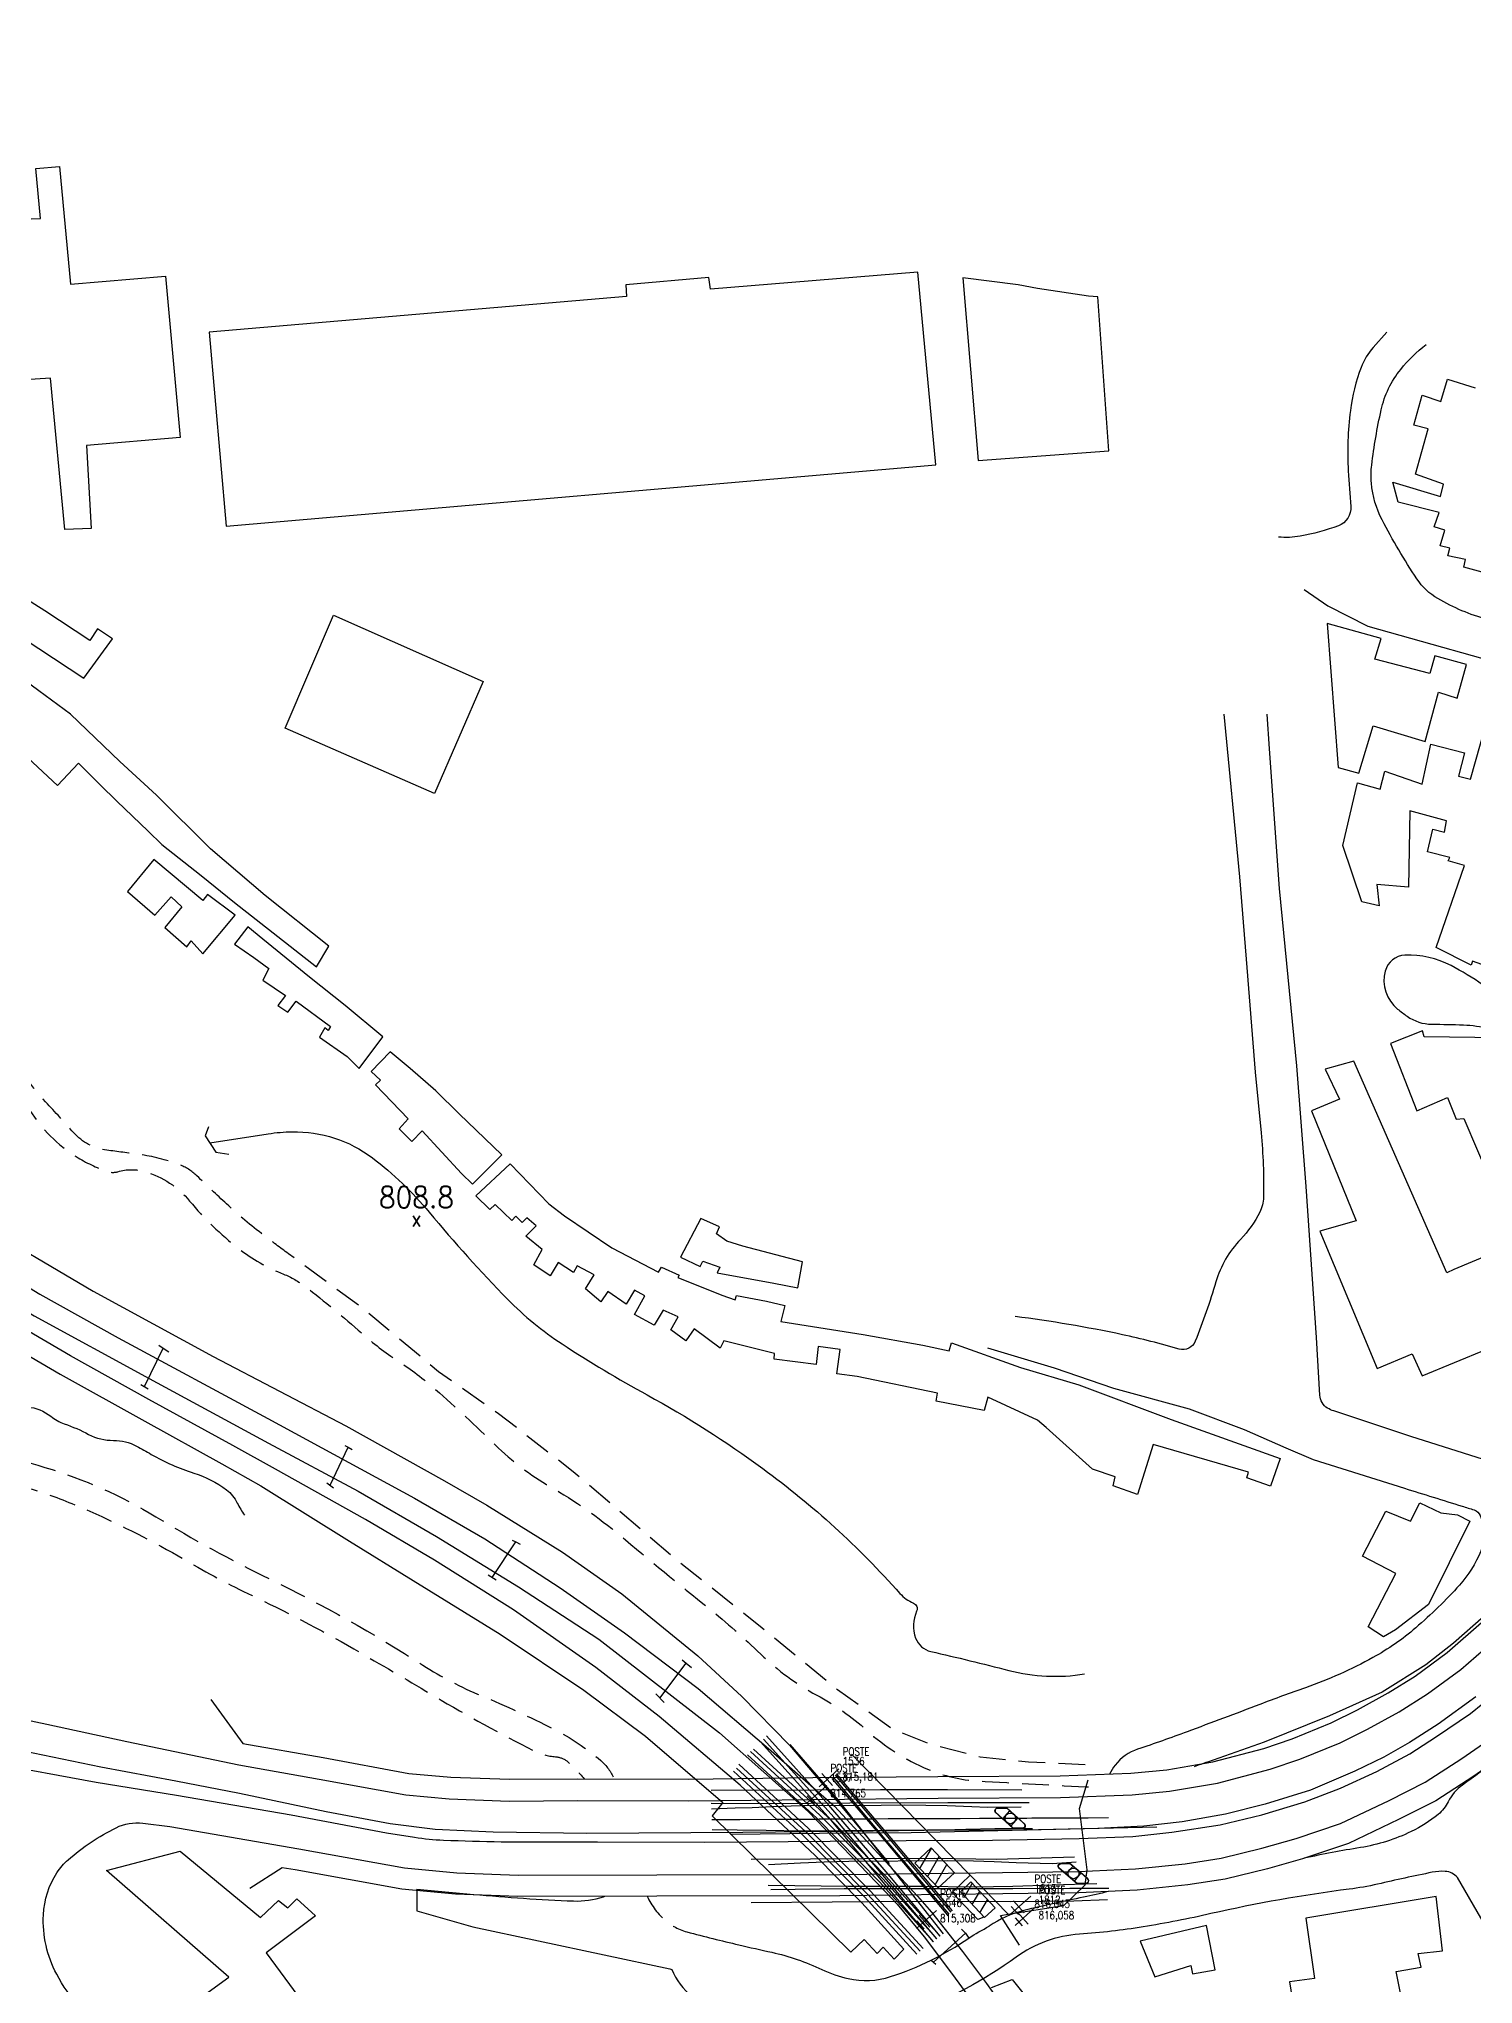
# Model space of a CAD drawing. Header units: metres. Extents: x 320405 to 332543, y 7395686 to 7410003.
# Drawn here: x 321740.5 to 322009.5, y 7404761.9 to 7405126.6 of the extents above; entities that cross this region are included whole.
import ezdxf
from ezdxf.enums import TextEntityAlignment as Align

# ---------------------------------------------------------------- set-up
doc = ezdxf.new("R2010")
doc.units = ezdxf.units.M
doc.header["$LTSCALE"] = 10
doc.header["$MEASUREMENT"] = 0
for name, pattern in [('CENTER', [1.5, 0.75, -0.25, 0.25, -0.25]), ('CONTINUO', [0]), ('DASHED', [0.75, 0.5, -0.25]), ('TRACEJADO', [8.7, 8, -0.7]), ('TRACO-PONTO', [9.4, 8, -0.7, 0, -0.7])]:
    doc.linetypes.add(name, pattern=pattern)
for name, color, linetype in [('_POSTE', 45, 'Continuous'), ('ALINHAMENTO_CORTES', 45, 'Continuous'), ('CANALETA', 151, 'Continuous'), ('CERCA', 45, 'CERCA'), ('EDIFICAÇÃO', 30, 'Continuous'), ('Edificações', 30, 'Continuous'), ('EIXO', 45, 'CENTER'), ('H_EDIFICAÇÃO', 30, 'Continuous'), ('Hidrografia', 140, 'Continuous'), ('LASTRO', 45, 'Continuous'), ('Linha Férrea', 20, 'Continuous'), ('PILAR', 45, 'Continuous'), ('PLATAFORMA', 45, 'Continuous'), ('Pontes e Viadutos', 190, 'Continuous'), ('Pontos Cotados', 45, 'Continuous'), ('Portico', 45, 'Continuous'), ('TRILHO', 45, 'Continuous'), ('VIADUTO', 190, 'Continuous'), ('Vias Primárias', 230, 'Continuous'), ('Vias Secundárias', 230, 'DASHED')]:
    doc.layers.add(name, color=color, linetype=linetype)
doc.styles.add('ROMANS', font='romans', dxfattribs={"height": 0.2})
doc.styles.get("Standard").update_dxf_attribs({"font": 'arial.ttf'})
doc.styles.add('Style-STANDARD', font='STANDARD.shx')
doc.linetypes.add('CERCA', pattern='A,2.5,-0.2,["X",Standard,S=0.5,R=0,X=-0.15,Y=-0.25],-0.2', length=2.9)
doc.linetypes.add('FENCELINE2', pattern='A,0.25,-0.1,[132,ltypeshp.shx,S=0.1,R=0,X=-0.1,Y=0],-0.1,1', length=1.45)

msp = doc.modelspace()

# ---------------------------------------------------------------- linework, layer by layer
at = {"layer": '_POSTE', "linetype": 'Continuous', "flags": 128}
for points, elevation in [([(321890.57, 7404802.27), (321886.85, 7404798.93)], 815.18), ([(321890.57, 7404802.27), (321886.85, 7404798.93)], 815.18), ([(321888.27, 7404799.17), (321884.56, 7404795.82)], 814.77), ([(321888.27, 7404799.17), (321884.56, 7404795.82)], 814.77), ([(321888.27, 7404798.85), (321886.93, 7404800.34)], 815.18), ([(321888.27, 7404798.85), (321886.93, 7404800.34)], 815.18), ([(321889.34, 7404799.15), (321887.34, 7404801.38)], 815.18), ([(321889.34, 7404799.15), (321887.34, 7404801.38)], 815.18), ([(321885.97, 7404795.75), (321884.63, 7404797.23)], 814.77), ([(321885.97, 7404795.75), (321884.63, 7404797.23)], 814.77), ([(321887.05, 7404796.04), (321885.04, 7404798.27)], 814.77), ([(321887.05, 7404796.04), (321885.04, 7404798.27)], 814.77), ([(321926.54, 7404778.41), (321922.82, 7404775.07)], 816.04), ([(321926.54, 7404778.41), (321922.82, 7404775.07)], 816.04), ([(321925.31, 7404775.29), (321923.31, 7404777.52)], 816.04), ([(321925.31, 7404775.29), (321923.31, 7404777.52)], 816.04), ([(321908.84, 7404775.71), (321905.12, 7404772.37)], 815.31), ([(321908.84, 7404775.71), (321905.12, 7404772.37)], 815.31), ([(321906.54, 7404772.29), (321905.2, 7404773.78)], 815.31), ([(321906.54, 7404772.29), (321905.2, 7404773.78)], 815.31), ([(321907.61, 7404772.59), (321905.61, 7404774.82)], 815.31), ([(321907.61, 7404772.59), (321905.61, 7404774.82)], 815.31), ([(321924.24, 7404774.99), (321922.9, 7404776.48)], 816.04), ([(321924.24, 7404774.99), (321922.9, 7404776.48)], 816.04), ([(321927.32, 7404776.28), (321923.6, 7404772.93)], 816.06), ([(321927.32, 7404776.28), (321923.6, 7404772.93)], 816.06), ([(321925.01, 7404772.86), (321923.68, 7404774.34)], 816.06), ([(321925.01, 7404772.86), (321923.68, 7404774.34)], 816.06), ([(321926.09, 7404773.15), (321924.08, 7404775.38)], 816.06), ([(321926.09, 7404773.15), (321924.08, 7404775.38)], 816.06)]:
    msp.add_lwpolyline(points, dxfattribs=dict(at, elevation=elevation))
at = {"layer": 'ALINHAMENTO_CORTES', "linetype": 'TRACO-PONTO', "flags": 128}
msp.add_lwpolyline([(321866.73, 7404792.78), (321867.49, 7404792.78), (321868.52, 7404792.79), (321868.66, 7404792.79), (321872.01, 7404792.8), (321878.87, 7404792.84), (321880.58, 7404792.85), (321881.75, 7404792.85), (321882.96, 7404792.86), (321885.19, 7404792.87), (321886.54, 7404792.87), (321886.84, 7404792.88), (321887.66, 7404792.88), (321888.84, 7404792.89), (321888.88, 7404792.89), (321889.94, 7404792.89), (321890.89, 7404792.9), (321892.44, 7404792.9), (321893.24, 7404792.91), (321895.77, 7404792.92), (321896.08, 7404792.92), (321896.85, 7404792.92), (321897.26, 7404792.93), (321899.78, 7404792.94), (321904.76, 7404792.96), (321904.81, 7404792.96), (321906.76, 7404792.97), (321908.05, 7404792.98), (321908.41, 7404792.98), (321911.88, 7404793), (321912.17, 7404793), (321913.28, 7404793), (321916.95, 7404793.02), (321918.5, 7404793.03), (321919.79, 7404793.04), (321921.13, 7404793.04), (321921.16, 7404793.04), (321921.41, 7404793.04), (321921.72, 7404793.04), (321921.73, 7404793.05), (321923.71, 7404793.06), (321923.72, 7404793.05), (321924.08, 7404793.06), (321924.14, 7404793.06), (321924.16, 7404793.06), (321924.36, 7404793.06), (321925.77, 7404793.06), (321925.8, 7404793.06), (321926.74, 7404793.07), (321927.6, 7404793.07), (321931.19, 7404793.09), (321931.64, 7404793.09), (321931.66, 7404793.09), (321933.08, 7404793.1), (321933.51, 7404793.1), (321933.51, 7404793.1), (321934.74, 7404793.11), (321935.5, 7404793.11), (321935.51, 7404793.11), (321935.92, 7404793.11), (321935.94, 7404793.11), (321937.31, 7404793.12), (321937.34, 7404793.12), (321941.13, 7404793.14)], dxfattribs=at)
at = {"layer": 'CANALETA', "linetype": 'CONTINUO'}
for points in [[(321911.01, 7404774.84, 815.45), (321899.46, 7404788.6, 814.76), (321889.3, 7404800.49, 814.73)], [(321911.25, 7404775.04, 814.63), (321899.58, 7404788.75, 814.38), (321889.55, 7404800.69, 814.33)], [(321911.63, 7404775.43, 814.63), (321900.11, 7404789.1, 814.41), (321889.91, 7404801.08, 814.38)], [(321911.87, 7404775.65, 815.51), (321900.35, 7404789.3, 814.93), (321890.12, 7404801.33, 814.86)]]:
    msp.add_polyline3d(points, dxfattribs=at)
at = {"layer": 'CERCA', "linetype": 'FENCELINE2', "ltscale": 2, "flags": 128}
for points in [[(321922.31, 7404775.04), (321915.17, 7404782.35), (321902.58, 7404795.24), (321892.92, 7404805.03)], [(321924.44, 7404769.2), (321920.9, 7404774.76), (321922.31, 7404775.04), (321932.78, 7404776.63), (321936.77, 7404780.51), (321937.16, 7404783.37), (321935.72, 7404794.82), (321937.31, 7404800.23)], [(321917.74, 7404774.49), (321916.64, 7404774.05), (321911.83, 7404779.09), (321915.17, 7404782.35)]]:
    msp.add_lwpolyline(points, dxfattribs=at)
at = {"layer": 'EDIFICAÇÃO', "linetype": 'CONTINUO'}
for points in [[(321907.84, 7404787.46, 815.53), (321904.8, 7404784.6, 815.2), (321909.18, 7404779.94, 815.44), (321912.22, 7404782.8, 815.44)], [(321919.87, 7404776.23, 815.66), (321917.9, 7404774.38, 815.72), (321913.35, 7404779.21, 815.72), (321915.32, 7404781.07, 815.66)]]:
    msp.add_polyline3d(points, close=True, dxfattribs=at)
msp.add_polyline3d([(321911.83, 7404779.09, 815.58), (321915.17, 7404782.35, 815.58)], dxfattribs=at)
at = {"layer": 'Edificações'}
for points in [[(321730.35, 7405092.56), (321740.82, 7405092.96), (321739.9, 7405102.33), (321744.34, 7405102.69), (321746.41, 7405080.63), (321764.26, 7405082.13), (321766.97, 7405051.89), (321749.46, 7405050.38), (321750.32, 7405034.82), (321745.37, 7405034.64), (321742.66, 7405063), (321732.11, 7405062.31)], [(321772.42, 7405071.64), (321775.61, 7405035.25), (321908.77, 7405046.78), (321905.37, 7405082.89), (321866.45, 7405079.69), (321866.17, 7405081.86), (321850.58, 7405080.49), (321850.75, 7405078.32)], [(321913.83, 7405081.82), (321916.7, 7405047.55), (321941.22, 7405049.38), (321939.13, 7405078.26), (321937.39, 7405078.38), (321927.79, 7405079.78), (321924.17, 7405080.52)], [(321716.56, 7405030.19), (321729.98, 7405020.58), (321729.23, 7405019.7), (321748.9, 7405006.74), (321754.29, 7405014.13), (321751.47, 7405016.03), (321750.05, 7405013.8), (321741.64, 7405019.35), (321727.91, 7405028.03), (321719.45, 7405033.82)], [(321795.76, 7405018.58), (321823.85, 7405006.14), (321814.68, 7404985.13), (321786.69, 7404997.37)], [(321984.22, 7404990.01), (321988.08, 7404988.97), (321990.77, 7404997.79), (322000.54, 7404994.87), (322003.06, 7405004.12), (322006.51, 7405003.01), (322008.28, 7405009.3), (322002.37, 7405010.92), (322001.44, 7405007.66), (321991.11, 7405010.33), (321992.28, 7405014.2), (321982.16, 7405016.99)], [(321762.05, 7404972.77), (321757.15, 7404966.76), (321762.26, 7404962.32), (321765.32, 7404965.79), (321767.3, 7404963.88), (321764.1, 7404960.02), (321768.24, 7404956.41), (321769.07, 7404957.52), (321771.26, 7404955.09), (321777.31, 7404962.34), (321772.1, 7404966.2), (321771.23, 7404965.09)], [(321800.57, 7404933.6), (321805.02, 7404939.52), (321797.92, 7404945.39), (321791.29, 7404950.67), (321782.49, 7404957.85), (321779.7, 7404960.16), (321777.17, 7404956.91), (321780.83, 7404954.4), (321783.66, 7404952.3), (321782.52, 7404950.13), (321786.73, 7404947.25), (321785.29, 7404945.36), (321787.22, 7404944.12), (321788.77, 7404946.18), (321795.22, 7404941.46), (321794.77, 7404940.73), (321794.15, 7404941.18), (321793.12, 7404939.46), (321798.33, 7404935.83)], [(321827.34, 7404917.39), (321819.36, 7404925.09), (321814.95, 7404929.37), (321810.14, 7404933.59), (321806.38, 7404936.7), (321802.83, 7404933.04), (321804.57, 7404931.41), (321803.61, 7404930.49), (321809.79, 7404924.17), (321808.08, 7404922.27), (321810.44, 7404919.9), (321812.42, 7404921.88), (321819.79, 7404913.86), (321821.84, 7404911.92)], [(321973.32, 7404860.47), (321971.53, 7404855.28), (321967.07, 7404856.85), (321967.39, 7404857.9), (321949.49, 7404863.09), (321946.6, 7404853.71), (321941.98, 7404855.33), (321942.4, 7404857.01), (321938.14, 7404858.49), (321929.43, 7404866.3), (321927.84, 7404867.63), (321918.49, 7404871.98), (321917.81, 7404869.46), (321908.83, 7404871.24), (321909.04, 7404872.71), (321893.96, 7404875.86), (321890.17, 7404876.34), (321890.8, 7404880.9), (321886.7, 7404881.48), (321886.28, 7404878.07), (321878.41, 7404879.07), (321878.46, 7404880.17), (321868.96, 7404882.53), (321868.31, 7404881.17), (321863.43, 7404884.79), (321861.86, 7404882.54), (321859.02, 7404884.58), (321860.44, 7404887.04), (321857.61, 7404888.3), (321855.93, 7404885.47), (321852.25, 7404887.46), (321854.17, 7404890.96), (321852.23, 7404892.04), (321850.67, 7404889.41), (321847.24, 7404891.75), (321845.88, 7404889.86), (321843.01, 7404892.24), (321844.66, 7404894.92), (321841.49, 7404896.56), (321840.79, 7404895.34), (321837.92, 7404897.19), (321836.4, 7404894.68), (321833.33, 7404896.76), (321834.91, 7404899.65), (321831.84, 7404902.12), (321833.76, 7404904.07), (321832.04, 7404905.58), (321831.14, 7404904.71), (321829.99, 7404905.87), (321829.22, 7404905.08), (321826.07, 7404908.08), (321825.08, 7404907.17), (321822.49, 7404909.73), (321828.92, 7404915.7), (321836.13, 7404908.23), (321839.09, 7404905.94), (321847.99, 7404899.93), (321856.7, 7404895.41), (321857.26, 7404896.33), (321860.62, 7404894.84), (321860.35, 7404894.41), (321868.62, 7404891.1), (321871.11, 7404890.2), (321871.35, 7404891.03), (321877.01, 7404889.93), (321880.43, 7404889.12), (321879.64, 7404886.16), (321895.13, 7404883.73), (321906.32, 7404881.69), (321911.26, 7404880.66), (321911.66, 7404882.16), (321924.65, 7404877.51), (321935.54, 7404874.27), (321952.88, 7404867.75)], [(321882.83, 7404892.44), (321883.71, 7404897.34), (321872.54, 7404900.28), (321869.56, 7404901.2), (321867.63, 7404902.59), (321868.14, 7404903.87), (321864.69, 7404905.46), (321860.86, 7404898.19), (321864.55, 7404896.47), (321865.06, 7404897.45), (321868.24, 7404896.33), (321867.76, 7404895.29), (321878.33, 7404893.32)], [(322001.18, 7404833.12), (321994.96, 7404828.35), (321992.7, 7404827.02), (321989.83, 7404828.92), (321995.01, 7404838.92), (321988.8, 7404842.15), (321993.16, 7404850.59), (321997.79, 7404848.69), (321999.53, 7404852.13), (322003.49, 7404850.28), (322006.57, 7404849.87), (322008.93, 7404848.69)], [(321753.19, 7404783.25), (321766.97, 7404786.83), (321782.04, 7404774.39), (321785.45, 7404777.59), (321787.2, 7404776.22), (321788.87, 7404777.88), (321792.37, 7404774.71), (321783.13, 7404767.81), (321792.57, 7404754.97), (321769.27, 7404738.15), (321759.2, 7404750.94), (321776.14, 7404763.24)], [(321978.18, 7404774.3), (321979.8, 7404762.99), (321975.1, 7404762.32), (321976.63, 7404752.53), (321996.76, 7404755.87), (321995.08, 7404764.26), (321999.78, 7404765.11), (321999.23, 7404767.69), (322003.76, 7404768.14), (322002.58, 7404778.34)], [(321947.06, 7404769.97), (321949.83, 7404763.29), (321956.56, 7404765.42), (321956.88, 7404763.86), (321961.15, 7404764.58), (321959.54, 7404772.94)]]:
    msp.add_lwpolyline(points, close=True, dxfattribs=at)
for points in [[(322016.49, 7405025.21), (322007.79, 7405027.56), (322008.11, 7405028.98), (322004.79, 7405029.72), (322005.16, 7405031.1), (322003.37, 7405031.56), (322004.24, 7405034.5), (322002.25, 7405035.11), (322003.13, 7405037.83), (321995.48, 7405039.76), (321994.47, 7405043.53), (322003.4, 7405040.79), (322004, 7405043.14), (321998.71, 7405044.98), (322001.1, 7405053.5), (321998.43, 7405054.19), (322000, 7405059.8), (322003.5, 7405058.65), (322004.74, 7405062.79), (322009.93, 7405061.21)], [(321738.4, 7404991.79), (321744.02, 7404986.66), (321747.9, 7404990.81), (321752.02, 7404986.78), (321755.14, 7404983.67), (321761, 7404978.1), (321763.55, 7404975.59), (321770.94, 7404969.74), (321777.2, 7404964.72), (321792.6, 7404952.63), (321794.91, 7404956.48), (321782.95, 7404966.01), (321772.72, 7404974.74), (321762.53, 7404984.85), (321755.71, 7404991.15), (321746.41, 7405000), (321735.74, 7405007.91)], [(322012.02, 7404952.79), (322009.4, 7404953.68), (322009.16, 7404952.97), (322002.61, 7404956.25), (322007.9, 7404971.61), (322004.85, 7404972.5), (322005.13, 7404973.16), (322000.96, 7404974.19), (322001.99, 7404978.45), (322004.14, 7404977.89), (322004.56, 7404979.99), (321997.64, 7404981.86), (321997.4, 7404967.58), (321991.47, 7404968.05), (321991.91, 7404964.09), (321988.67, 7404964.83), (321985.1, 7404975.37), (321987.83, 7404987.14), (321992.11, 7404985.96), (321992.96, 7404989.3), (322000, 7404986.86), (322001.62, 7404994.35), (322007.94, 7404992.74), (322006.81, 7404988.37), (322009.03, 7404987.85), (322014.69, 7405007.72)], [(322014.58, 7404939.34), (322000.32, 7404939.5), (322000.01, 7404940.64), (321994.02, 7404938.27), (321999, 7404925.63), (322004.72, 7404928.15), (322006.35, 7404924.05), (322007.76, 7404924.19), (322012.89, 7404912.22)], [(322016.25, 7404900.18), (322005.94, 7404895.89), (322004.61, 7404895.29), (321987.14, 7404934.98), (321981.8, 7404933.46), (321984.49, 7404927.81), (321979.24, 7404925.66), (321987.56, 7404905.04), (321980.8, 7404903.06), (321991.55, 7404877.36), (321998.08, 7404880.1), (322000, 7404875.94), (322012.11, 7404880.98)]]:
    msp.add_lwpolyline(points, dxfattribs=at)
at = {"layer": 'EIXO', "linetype": 'CONTINUO'}
for points in [[(321908.92, 7404770.4, 815.09), (321899.16, 7404781.9, 815.02), (321889.69, 7404793.18, 814.89), (321876.45, 7404807.87, 814.8)], [(321905.78, 7404768.09, 814.99), (321895.92, 7404778.81, 814.95), (321884.36, 7404790.45, 814.91), (321871.36, 7404802.42, 814.81)], [(321908.92, 7404770.4, 815.09), (321898.85, 7404781.57, 815), (321886.96, 7404793.58, 814.84), (321873.97, 7404805.52, 814.64)]]:
    msp.add_polyline3d(points, dxfattribs=at)
at = {"layer": 'H_EDIFICAÇÃO', "color": 132, "linetype": 'CONTINUO', "flags": 128}
for points in [[(321905.75, 7404783.59), (321907.93, 7404787.37)], [(321907.18, 7404782.06), (321909.36, 7404785.84)], [(321908.61, 7404780.54), (321910.79, 7404784.32)], [(321914.16, 7404778.34), (321915.58, 7404780.79)], [(321915.59, 7404776.82), (321917.01, 7404779.27)], [(321917.03, 7404775.31), (321918.44, 7404777.75)]]:
    msp.add_lwpolyline(points, dxfattribs=at)
at = {"layer": 'Hidrografia'}
for points in [[(321772.54, 7404919.64), (321783.51, 7404921.34, -0.034246), (321788.01, 7404921.72, -0.167532), (321803.06, 7404916.82, -0.058176), (321813.73, 7404906.62, 0.021187), (321828.44, 7404890.3, 0.053757), (321838.63, 7404881.94, 0.02024), (321854.59, 7404872.38, -0.033616), (321876.31, 7404858.57, -0.052648), (321902.01, 7404835.17, 0.111105), (321904.57, 7404833.34, -0.420562), (321905.15, 7404831.85, 0.194557), (321904.96, 7404826.8, 0.255528), (321907.81, 7404824.28, -0.007082), (321922.44, 7404820.73, 0.103508), (321936.64, 7404820.07, 2.682449)], [(321733.92, 7404872.7, -0.003252), (321735.5, 7404871.33, 0.161128), (321738.37, 7404870.12, -0.150742), (321742.74, 7404868.37, 0.085755), (321745.27, 7404866.97, -0.036868), (321749.83, 7404864.98, 0.125479), (321754.5, 7404863.86, -0.129127), (321758.82, 7404862.79, -0.006084), (321761.59, 7404861.24, 0.054461), (321769.56, 7404857.73, -0.085286), (321775.68, 7404854.58, -0.118238), (321777.72, 7404852.11, 0.04464), (321779.09, 7404849.84, 0.04464)]]:
    msp.add_lwpolyline(points, format="xyb", dxfattribs=at)
at = {"layer": 'LASTRO', "linetype": 'CONTINUO'}
msp.add_polyline3d([(321910.18, 7404771.34, 815.16), (321900.73, 7404783.35, 815.03), (321890.48, 7404796.43, 814.85), (321881.42, 7404806.87, 814.73)], dxfattribs=at)
at = {"layer": 'Linha Férrea', "flags": 128}
for points in [[(321603.18, 7405013.42), (321612.78, 7405000), (321625.15, 7404983.34), (321636.32, 7404970.2), (321653.45, 7404951.68), (321668.06, 7404937.62), (321687.98, 7404920.87), (321706.86, 7404907.38), (321723.52, 7404896.77), (321739.62, 7404887.19), (321761.21, 7404875.46), (321783.55, 7404863.36), (321800.39, 7404854.33), (321815.1, 7404845.86), (321830.46, 7404836.37), (321845.54, 7404826.58), (321868.15, 7404809.01), (321884.81, 7404794.31), (321899.22, 7404779.26), (321901.47, 7404776.89), (321906.58, 7404770.77), (321911.9, 7404763.72), (321918.64, 7404754.5)], [(321623.86, 7405000), (321645.69, 7404973.32), (321665.55, 7404952.56), (321682.14, 7404937.83), (321701.59, 7404922.55), (321728.2, 7404905.08), (321750.69, 7404891.83), (321773.18, 7404879.6), (321798.07, 7404866.6), (321816.56, 7404856.27), (321824.5, 7404851.73), (321838.7, 7404842.9), (321849.86, 7404835.08), (321864.12, 7404823.45), (321872.34, 7404815.82), (321881.29, 7404806.7), (321889.47, 7404797.08), (321899.97, 7404784.55)], [(321723.59, 7404901.7), (321740.7, 7404891.24), (321755.36, 7404883.11), (321783.44, 7404867.94), (321810.98, 7404853.01), (321824.13, 7404845.4), (321838.3, 7404836.2), (321850.33, 7404827.77), (321864.17, 7404817.32), (321877.36, 7404806.12), (321889.74, 7404795.26), (321905.33, 7404778.41), (321907.93, 7404775.4), (321913.74, 7404768.04), (321918.23, 7404762.01), (321925.44, 7404751.91)]]:
    msp.add_lwpolyline(points, dxfattribs=at)
at = {"layer": 'PILAR', "linetype": 'CONTINUO'}
for points in [[(321919.85, 7404794.18, 822.08), (321919.83, 7404794.46, 822.07), (321919.93, 7404794.73, 822.07), (321920.12, 7404794.88, 822.06), (321920.3, 7404794.91, 822.06), (321922.11, 7404794.92, 822.06), (321925.41, 7404791.93, 822.15), (321925.52, 7404791.67, 822.15), (321925.49, 7404791.38, 822.14), (321925.3, 7404791.16, 822.14), (321924.83, 7404791.12, 822.15), (321923.21, 7404791.18, 822.16)], [(321922.63, 7404794.41, 818.74), (321924.11, 7404793.09, 818.74), (321922.81, 7404791.57, 818.75), (321921.3, 7404792.91, 818.74)], [(321931.83, 7404783.66, 821.8), (321931.69, 7404783.9, 821.79), (321931.69, 7404784.13, 821.79), (321931.83, 7404784.36, 821.78), (321932.03, 7404784.49, 821.79), (321933.88, 7404784.6, 821.76), (321937.17, 7404781.78, 822), (321937.4, 7404781.35, 821.99), (321937.35, 7404781.07, 821.98), (321937.2, 7404780.88, 821.99), (321936.9, 7404780.77, 821.97), (321935.25, 7404780.71, 821.94)], [(321934.48, 7404784.06, 818.49), (321935.97, 7404782.78, 818.5), (321934.68, 7404781.23, 818.5), (321933.13, 7404782.58, 818.49)]]:
    msp.add_polyline3d(points, close=True, dxfattribs=at)
for points in [[(321922.63, 7404794.41, 818.74), (321922.09, 7404794.88, 819.5), (321920.33, 7404794.87, 820.78), (321920.09, 7404794.84, 820.93), (321919.94, 7404794.69, 820.95), (321919.88, 7404794.45, 820.81), (321919.9, 7404794.2, 820.55), (321921.3, 7404792.91, 818.74)], [(321924.11, 7404793.09, 818.74), (321925.36, 7404791.91, 820.43), (321925.47, 7404791.49, 820.89), (321925.34, 7404791.28, 820.96), (321925.17, 7404791.2, 820.89), (321924.97, 7404791.18, 820.73), (321923.22, 7404791.22, 820.5), (321922.81, 7404791.57, 818.75)], [(321933.13, 7404782.58, 818.49), (321931.88, 7404783.67, 820.17), (321931.73, 7404783.9, 820.39), (321931.7, 7404784.12, 820.63), (321931.85, 7404784.3, 820.71), (321932, 7404784.42, 820.69), (321932.22, 7404784.47, 820.51), (321933.86, 7404784.56, 819.24), (321934.48, 7404784.06, 818.49)], [(321935.97, 7404782.78, 818.5), (321937.11, 7404781.75, 820.36), (321937.37, 7404781.35, 820.53), (321937.31, 7404781.07, 820.69), (321937.15, 7404780.89, 820.68), (321936.91, 7404780.79, 820.53), (321935.26, 7404780.76, 819.27), (321934.68, 7404781.23, 818.5)]]:
    msp.add_polyline3d(points, dxfattribs=at)
for centre in [(321922.72, 7404793), (321934.56, 7404782.68)]:
    msp.add_circle(centre, 1, dxfattribs=at)
at = {"layer": 'PLATAFORMA', "linetype": 'CONTINUO'}
for points in [[(321902.76, 7404768.48, 816.45), (321894.84, 7404777.16, 816.4), (321886.11, 7404786.05, 816.31), (321872.05, 7404799.23, 816.16), (321856.88, 7404812.12, 816), (321844.94, 7404821.28, 815.86), (321829.52, 7404832.12, 815.73), (321814.68, 7404841.42, 815.62), (321801.77, 7404849.01, 815.52), (321784.9, 7404858.47, 815.38), (321776.87, 7404862.91, 815.31), (321761.14, 7404871.54, 815.07), (321746.43, 7404879.7, 814.93), (321731.71, 7404888.24, 814.74), (321716.67, 7404897.59, 814.54), (321703.23, 7404906.68, 814.31), (321700.96, 7404903.39, 814.25)], [(321700.96, 7404903.39, 814.25), (321714.77, 7404894.19, 814.54), (321731.71, 7404883.71, 814.78), (321744.51, 7404876.29, 814.93), (321760.37, 7404867.44, 815.07), (321774.81, 7404859.48, 815.3), (321782.16, 7404855.34, 815.35), (321798.74, 7404844.94, 815.47), (321810.73, 7404837.6, 815.57), (321827.02, 7404827.51, 815.69), (321842.7, 7404817.02, 815.84), (321854.3, 7404808.39, 815.95), (321868.77, 7404795.98, 816.13), (321866.81, 7404793.45, 816.17), (321892.83, 7404767.88, 816.38), (321895.32, 7404770.28, 816.41), (321897.74, 7404767.68, 816.44), (321898.88, 7404768.87, 816.46), (321900.93, 7404766.61, 816.49), (321902.76, 7404768.48, 816.45)], [(321919.18, 7404761.27, 816.82), (321923.04, 7404762.76, 816.79), (321929.32, 7404754.97, 816.79), (321932.53, 7404757.14, 816.76), (321942.5, 7404739.48, 816.95), (321957.75, 7404715.08, 816.91), (321971.8, 7404691.21, 816.81), (321981.21, 7404675.11, 816.66), (321984.77, 7404662.88, 816.64), (321989.31, 7404646.97, 817.54), (321994.75, 7404624.96, 816.51), (321998.58, 7404608.52, 816.48), (322002.93, 7404590.46, 816.37), (322005.3, 7404576.73, 816.26), (322009.16, 7404542.27, 815.78), (322009.14, 7404541.94, 815.76)]]:
    msp.add_polyline3d(points, dxfattribs=at)
at = {"layer": 'Pontes e Viadutos'}
for points in [[(321772.29, 7404922.63), (321771.7, 7404920.93), (321773.7, 7404917.87), (321776.12, 7404917.49)], [(321772.73, 7404815.3), (321778.77, 7404807.03), (321793.8, 7404804.38), (321809.9, 7404801.43), (321817.74, 7404800.73), (321828.78, 7404800.32), (321841.56, 7404800.42), (321862.32, 7404800.37), (321885.66, 7404800.65), (321909.13, 7404800.87), (321932.05, 7404800.98), (321945.3, 7404801.45), (321952.06, 7404802.12), (321960.73, 7404803.57), (321970.29, 7404806.11), (321975.61, 7404807.93), (321982.92, 7404810.9), (321987.82, 7404813.34), (321993.62, 7404816.5), (321998.66, 7404819.68), (322004.69, 7404824.1), (322011.63, 7404830.18), (322015.28, 7404833.65), (322016.7, 7404840.92)], [(322034.83, 7404816.93), (322029.47, 7404817.02), (322023.35, 7404811.26), (322016.3, 7404805.54), (322009.67, 7404800.89), (322002.55, 7404796.28), (321995.54, 7404792.76), (321986.17, 7404788.31), (321977.51, 7404785.41), (321970.95, 7404783.51), (321963.02, 7404781.61), (321956.01, 7404780.51), (321946.51, 7404779.54), (321935.55, 7404779.01), (321921.31, 7404778.82), (321890.75, 7404778.49), (321856.4, 7404778.39), (321830.34, 7404778.37), (321818.63, 7404778.8), (321808.56, 7404779.73), (321788.58, 7404783.32), (321786.14, 7404783.75), (321780.09, 7404779.85)]]:
    msp.add_lwpolyline(points, dxfattribs=at)
at = {"layer": 'Portico'}
for points in [[(321760.31, 7404873.93), (321763.83, 7404881.16)], [(321763.01, 7404881.71), (321763.83, 7404881.16), (321764.87, 7404880.46)], [(321759.64, 7404874.36), (321760.98, 7404873.51)], [(321795.13, 7404855.43), (321798.54, 7404862.56)], [(321797.86, 7404862.87), (321798.54, 7404862.56), (321799.26, 7404862.13)], [(321794.48, 7404855.91), (321795.78, 7404854.96)], [(321825.52, 7404838.16), (321829.94, 7404844.84)], [(321829.25, 7404845.14), (321829.94, 7404844.84), (321830.78, 7404844.41)], [(321824.8, 7404838.62), (321826.25, 7404837.7)], [(321856.98, 7404815.55), (321861.91, 7404822.11)], [(321861.18, 7404822.72), (321861.91, 7404822.11), (321862.89, 7404821.27)], [(321856.2, 7404816.37), (321857.77, 7404814.73)], [(321908.3, 7404766.03), (321914.34, 7404771.49)], [(321913.57, 7404772.22), (321914.34, 7404771.49), (321914.93, 7404770.52)], [(321907.85, 7404766.4), (321908.75, 7404765.65)]]:
    msp.add_lwpolyline(points, dxfattribs=at)
at = {"layer": 'TRILHO', "linetype": 'CONTINUO'}
for points in [[(321909.57, 7404770.88, 815.31), (321899.37, 7404782.14, 815.2), (321889.09, 7404792.66, 815.07), (321874.55, 7404805.99, 814.85)], [(321909.57, 7404770.88, 815.31), (321899.37, 7404782.14, 815.2), (321889.09, 7404792.66, 815.07), (321874.55, 7404805.99, 814.85)], [(321908.33, 7404769.86, 815.25), (321898.55, 7404781.38, 815.17), (321889.09, 7404792.66, 815.07), (321875.86, 7404807.33, 814.92)], [(321908.33, 7404769.86, 815.25), (321898.55, 7404781.38, 815.17), (321889.09, 7404792.66, 815.07), (321875.86, 7404807.33, 814.92)], [(321909.57, 7404770.88, 815.31), (321899.82, 7404782.54, 815.24), (321888.69, 7404795.45, 815.12), (321876.96, 7404808.49, 815.05)], [(321909.57, 7404770.88, 815.31), (321899.82, 7404782.54, 815.24), (321888.69, 7404795.45, 815.12), (321876.96, 7404808.49, 815.05)], [(321906.34, 7404768.61, 815.2), (321896.45, 7404779.38, 815.17), (321884.87, 7404791.1, 815.12), (321871.82, 7404803.13, 815.02)], [(321906.34, 7404768.61, 815.2), (321896.45, 7404779.38, 815.17), (321884.87, 7404791.1, 815.12), (321871.82, 7404803.13, 815.02)], [(321908.33, 7404769.86, 815.25), (321898.27, 7404781.02, 815.16), (321886.41, 7404793.01, 815.02), (321873.43, 7404804.93, 814.81)], [(321908.33, 7404769.86, 815.25), (321898.27, 7404781.02, 815.16), (321886.41, 7404793.01, 815.02), (321873.43, 7404804.93, 814.81)], [(321905.19, 7404767.55, 815.15), (321895.34, 7404778.26, 815.11), (321883.81, 7404789.87, 815.06), (321870.82, 7404801.84, 814.96)], [(321905.19, 7404767.55, 815.15), (321895.34, 7404778.26, 815.11), (321883.81, 7404789.87, 815.06), (321870.82, 7404801.84, 814.96)]]:
    msp.add_polyline3d(points, dxfattribs=at)
at = {"layer": 'VIADUTO', "linetype": 'TRACEJADO', "flags": 128}
for points in [[(321924.9, 7404798.29), (321910.92, 7404798.32), (321898.35, 7404798.36), (321885.99, 7404798.29), (321866.59, 7404798.21)], [(321926.25, 7404795.9), (321911, 7404795.9), (321892.64, 7404795.82), (321877.92, 7404795.69), (321866.61, 7404795.75)], [(321924.73, 7404795.1), (321918.41, 7404795.03), (321915.51, 7404795.18), (321910.86, 7404795.35), (321906.88, 7404795.42), (321902.91, 7404795.47), (321898.49, 7404795.39), (321883.37, 7404795.37), (321878.09, 7404795.17), (321874.31, 7404795), (321871.11, 7404794.89), (321866.69, 7404794.69)], [(321950.19, 7404791.37), (321904.15, 7404790.27), (321886.9, 7404790.15), (321869.16, 7404789.96)], [(321926.87, 7404791.03), (321919.8, 7404791.04), (321914.4, 7404790.93), (321910.23, 7404790.76), (321907.21, 7404790.81), (321883.58, 7404790.59), (321876.9, 7404790.73), (321871.51, 7404790.81), (321866.76, 7404790.86)], [(321934.78, 7404785.71), (321920.12, 7404785.28), (321908.45, 7404785.49), (321895.38, 7404785.4), (321885.22, 7404785.33), (321874.08, 7404785.31)], [(321935.04, 7404784.81), (321930.56, 7404784.45), (321923.8, 7404784.67), (321919.66, 7404784.82), (321915.82, 7404784.97), (321910.86, 7404785.02), (321892.43, 7404784.91), (321887.77, 7404784.78), (321883.37, 7404784.6), (321877.34, 7404784.29)], [(321938.95, 7404780.73), (321930.65, 7404780.47), (321923.16, 7404780.22), (321915.91, 7404780.1), (321906.12, 7404780.21), (321892.26, 7404780.19), (321877.29, 7404780.43)], [(321940.95, 7404777.74), (321934.66, 7404777.48), (321922.76, 7404777.33), (321903.89, 7404777.42), (321889.28, 7404777.31), (321874.08, 7404777.18)], [(321941.2, 7404779.83), (321933.91, 7404779.85), (321923.2, 7404779.77), (321903.21, 7404779.77), (321891.53, 7404779.77), (321877.81, 7404779.57)]]:
    msp.add_lwpolyline(points, dxfattribs=at)
at = {"layer": 'Vias Primárias'}
for points in [[(321993.37, 7405071.6), (321990.79, 7405068.73, 0.093171), (321988.52, 7405065.02, 0.058238), (321986.5, 7405056.91, 0.047315), (321986.11, 7405045.6, 0.004604), (321986.57, 7405038.94, -0.336529), (321984.25, 7405035.33, -0.042515), (321977.11, 7405033.38, -0.067913), (321973.03, 7405033.2, -22.14137)], [(322070.76, 7405006.05), (322069.41, 7405004.68, -0.268106), (322063.68, 7405003.07, -0.001668), (322056.85, 7405004.85, -0.01143), (322029.43, 7405012.76, 0.010261), (322012.2, 7405017.77, -0.067317), (322002.91, 7405021.67, -0.113507), (321998.99, 7405025.37, -0.026628), (321992.45, 7405036.43, -0.098654), (321990.44, 7405043.31, -0.052446), (321990.5, 7405046.71, -0.024353), (321992.28, 7405057.04, -0.115482), (321995.96, 7405064.65, -0.059596), (322000.73, 7405069.3, -0.338773)], [(321962.79, 7405000), (321965.73, 7404969.54), (321966.93, 7404954.1), (321968.67, 7404932.92), (321969.76, 7404921.54, -0.029212), (321970.21, 7404909.46, -0.112075), (321969.5, 7404906.62, -0.074531), (321965.9, 7404901.54, 0.120134), (321961.27, 7404893.57, -0.023454), (321957.41, 7404882.45, -0.386387), (321954.39, 7404880.98, 0.018652), (321943.73, 7404883.67, 0.021456), (321923.6, 7404887.07, 1.089827)], [(322017.63, 7404858.33), (321997.82, 7404864.61), (321983.38, 7404869.38, -0.050807), (321982.23, 7404869.9, -0.266912), (321980.8, 7404872.36), (321980.16, 7404883.13), (321978.19, 7404911.47), (321976.47, 7404934.09), (321973.21, 7404967.34), (321971.35, 7404993.49), (321970.91, 7405000)], [(322011.31, 7404949.27, 0.033137), (322005.42, 7404952.86, 0.13095), (321996.75, 7404954.81, 0.327789), (321993.03, 7404951.85, 0.29895), (321995.37, 7404944.72, 0.013383), (321997.15, 7404943.38, 0.154238), (322001.77, 7404941.88, -0.006111), (322007.74, 7404941.76, -0.062473), (322012.48, 7404941.01, 0.000375)], [(321918.42, 7404881.18), (321930.94, 7404877.46), (321942.06, 7404873.66), (321956.24, 7404869.76), (321966.6, 7404865.88), (321974.42, 7404862.46), (321979.51, 7404860.26), (321996.65, 7404854.89, 0.001167), (322007.46, 7404851.53, -0.006163), (322009.72, 7404850.81, -0.211942), (322010.87, 7404849.75, -0.201328), (322010.96, 7404843.09, -0.08895), (322006.98, 7404836.73, -0.030033), (321998.77, 7404828.72, -0.052617), (321990.74, 7404823.14, -0.0414), (321978.07, 7404817.48, 0.006708), (321969.51, 7404814.35, -0.002022), (321955.88, 7404809.23, -0.008426), (321946.6, 7404805.95, 0.146555), (321942.38, 7404802.98, 0.054385), (321941.34, 7404801.31)], [(322011.53, 7404830.83), (322005.86, 7404825.84), (322000.65, 7404821.8), (321992.44, 7404816.66), (321982.57, 7404812.24), (321970.34, 7404807.28), (321959.7, 7404803.55, 0.000181), (321957.22, 7404802.68)], [(321731.49, 7404803.42), (321751.22, 7404799.81), (321766.31, 7404797.37), (321787.85, 7404793.64), (321805.68, 7404790.3), (321810.95, 7404789.46, 0.029852), (321816.42, 7404788.92, 0.004511), (321827.22, 7404788.61), (321845.26, 7404788.58), (321865.36, 7404788.55), (321888.94, 7404788.7), (321903.18, 7404788.85), (321919.38, 7404788.93), (321935.66, 7404789.22), (321945.71, 7404789.62), (321953.03, 7404790.38), (321962.07, 7404791.77), (321969.91, 7404793.67), (321977.99, 7404796.09), (321984.65, 7404798.68), (321991.48, 7404801.8), (321997.67, 7404805.07), (322002.68, 7404808.33), (322009.04, 7404812.65), (322016, 7404818.25)], [(321748.03, 7404757.63, -0.052445), (321743.84, 7404763.78, -0.136648), (321741.35, 7404774.91, -0.131169), (321743.89, 7404782.81, -0.070457), (321745.99, 7404785.24, -0.064368), (321754.99, 7404791.24, -0.146125), (321760, 7404792.1), (321765.03, 7404791.49), (321789.28, 7404787.26), (321809.1, 7404783.7), (321818.89, 7404782.8), (321830.41, 7404782.37), (321856.39, 7404782.39), (321890.73, 7404782.49), (321921.26, 7404782.83), (321935.43, 7404783.01), (321946.21, 7404783.53), (321955.5, 7404784.48), (321962.24, 7404785.53), (321969.92, 7404787.38), (321976.32, 7404789.23), (321984.67, 7404792.03), (321993.78, 7404796.35), (322000.56, 7404799.76), (322007.43, 7404804.21), (322013.89, 7404808.74)], [(322020.51, 7404809.33, -0.020367), (322007.52, 7404799.22, 0.123043), (322004.87, 7404796.12, -0.106973), (322002.98, 7404793.74, -0.058449), (321997.92, 7404790.52, -0.072717), (321988.39, 7404787.52, 0.014063), (321977.82, 7404785.51)], [(322016.01, 7404765.58), (322006.61, 7404781.88, 0.205663), (322004.28, 7404783.06, 0.066839), (322001.87, 7404782.89, 0.00511), (321991.61, 7404780.66, -0.024542), (321986.28, 7404779.72, 0.02456), (321960.36, 7404775.13, -0.015972), (321947.63, 7404772.65, -0.022912), (321935.69, 7404771.28, 0.140446), (321923.81, 7404766.97, -0.068374), (321904.4, 7404756.61, -0.072274)], [(321811.38, 7404779.74), (321811.39, 7404775.66), (321821.9, 7404772.64), (321858.82, 7404764.8), (321859.23, 7404764.69, 0.138188), (321863.03, 7404759.63, -0.015035)], [(321811.38, 7404779.74), (321822.07, 7404778.75, 0.012908), (321840.79, 7404777.51, 0.088272), (321846.39, 7404778.28, 0.016609), (321846.67, 7404778.38, 0.016609)], [(321941.11, 7404779.28, -0.013025), (321936.46, 7404778.22, 0.010172), (321925.28, 7404775.73, 0.094604), (321918.77, 7404772.76)], [(321859.6, 7404772.73, 0.065601), (321862.06, 7404771.71, 0.007491), (321871.81, 7404769.28, 0.003719), (321877.99, 7404767.88, -0.057937), (321887.34, 7404764.67, 0.055999), (321892.3, 7404762.95, 0.135263), (321900.27, 7404763.32, 0.070795), (321914.93, 7404770.52, -0.034847), (321918.77, 7404772.76, -0.034847)]]:
    msp.add_lwpolyline(points, format="xyb", dxfattribs=at)
for points in [[(321977.83, 7405023.37), (321982.3, 7405020.29), (321989.81, 7405016.52), (322021.34, 7405007.6)], [(321728.38, 7404813.52), (321741.99, 7404810.65), (321757, 7404807.42), (321777.99, 7404803.02), (321793.07, 7404800.36), (321809.35, 7404797.38), (321817.48, 7404796.65), (321828.72, 7404796.23), (321841.58, 7404796.34), (321862.34, 7404796.29), (321885.71, 7404796.56), (321909.16, 7404796.79), (321932.13, 7404796.9), (321945.57, 7404797.38), (321952.6, 7404798.07), (321961.59, 7404799.58), (321971.48, 7404802.21), (321977.04, 7404804.11), (321984.6, 7404807.17), (321989.71, 7404809.72), (321995.68, 7404812.98), (322000.96, 7404816.31), (322007.24, 7404820.91), (322014.39, 7404827.16)], [(322010.03, 7404815.76), (322003, 7404810.65), (321997.57, 7404807.2), (321992.77, 7404804.47), (321987.36, 7404801.87), (321979.01, 7404798.29), (321970.52, 7404795.67), (321963.11, 7404793.76), (321954.94, 7404792.35), (321947.75, 7404791.51), (321939.11, 7404791.08), (321925.24, 7404790.79), (321906.58, 7404790.71), (321896.96, 7404790.58), (321872.57, 7404790.35), (321843.28, 7404790.18), (321825.69, 7404790.39), (321814.83, 7404790.93), (321806.42, 7404791.96), (321794.38, 7404794.2), (321778.11, 7404797.63), (321766.17, 7404799.96), (321752.09, 7404802.58), (321732.09, 7404806.74)]]:
    msp.add_lwpolyline(points, dxfattribs=at)
at = {"layer": 'Vias Secundárias', "flags": 128}
for points in [[(321936.76, 7404803.06), (321926.15, 7404803.53), (321917.08, 7404804.47), (321907.18, 7404807.06), (321900.57, 7404809.73), (321890.29, 7404817.09), (321876.2, 7404828.63), (321859.49, 7404841.92), (321840.73, 7404857.97), (321826.72, 7404868.85), (321815.48, 7404876.73), (321800.73, 7404889), (321787.3, 7404898.86, -0.004187), (321782.7, 7404902.29, -0.025172), (321775.7, 7404908.19, -0.004057), (321770.15, 7404913.45, 0.102791), (321766.79, 7404915.57, 0.055114), (321759.28, 7404917.46, 0.002624), (321753.23, 7404918.26, -0.181987), (321747.03, 7404921.54, 0.007122), (321741.77, 7404927.31, -0.065322), (321735.5, 7404936.05, 0.068266), (321730.24, 7404943.29, -0.001162), (321720.9, 7404953.08, -0.011535), (321709.51, 7404965.63, 0.037295), (321697.39, 7404977.68, -0.012886), (321687.02, 7404987.02, -0.107067), (321677.83, 7405000.52, 0.056056), (321670.32, 7405014.38, -0.006349), (321658.78, 7405031.38, 0.052406), (321651.03, 7405040.81, -0.000366), (321634.83, 7405056.8, -0.026913), (321623.95, 7405068.77, -0.091655), (321612.76, 7405089.23, -0.029378), (321609.13, 7405102.89, -0.021848), (321606.1, 7405122.09, 0.051643), (321600.94, 7405145.52, -0.081096), (321598.96, 7405158.01, -0.000723), (321599.08, 7405179.3, -0.034985), (321601.07, 7405205.15, -0.031649), (321607.5, 7405235.32, -0.002401), (321612.89, 7405254.17, -0.00834), (321621.78, 7405282.94, -0.023721), (321628.68, 7405301.08, 0.018887), (321639.69, 7405329.16, 0.020342), (321644.25, 7405344.16, 0.015292), (321648.45, 7405362.64, 0.032788), (321651.85, 7405389.07, 0.001692), (321653.13, 7405410.95, 0.038108), (321652.78, 7405427.95, 0.015911), (321648.92, 7405457.72, -0.024715), (321646.22, 7405481.85, 0.037931), (321643.65, 7405500.41), (321640.66, 7405511.14), (321636.32, 7405524.92), (321626.84, 7405553.64), (321622.72, 7405553.68), (321632.4, 7405526.06), (321636.27, 7405514.12), (321639.58, 7405500), (321644.52, 7405464.21), (321648.28, 7405440.98), (321649.25, 7405425.39), (321649.47, 7405406.89), (321648.39, 7405386.25), (321645.49, 7405362.15), (321640.22, 7405341.63), (321634.63, 7405325.08), (321625.28, 7405301.43), (321618.08, 7405282.94, 0.028289), (321611.95, 7405264.12, -0.010641), (321605.7, 7405242.36, 0.03926), (321600.02, 7405217.25, -0.003828), (321596.88, 7405196.66, 0.035844), (321594.93, 7405174.44, 0.017933), (321595.25, 7405158.17, 0.020058), (321596.88, 7405141.27, 0.019165), (321599.76, 7405124.89, -0.044882), (321601.54, 7405110.49, 0.065291), (321604.39, 7405093.25, 0.088436), (321614.49, 7405073.4, 0.038008), (321635.37, 7405049.72, 0.012642), (321647.21, 7405038.76, -0.064455), (321657.71, 7405026.81, 0.0044), (321667.42, 7405012.63, -0.047753), (321671.78, 7405004.92, 0.033158), (321678.48, 7404992.21, 0.047106), (321685.81, 7404982.48, 0.053092), (321693.75, 7404975.44, -0.074707), (321710.22, 7404959.52, 0.037846), (321723.33, 7404944.85, -0.038394), (321733.41, 7404933.54, -0.023122), (321738.81, 7404925.73, 0.11387), (321747.49, 7404917.06, 0.057457), (321753.36, 7404914.27, 0.155646), (321755.29, 7404914.23, -0.145374), (321760.44, 7404914.23, -0.148473), (321768.77, 7404908.73, 0.054505), (321777.96, 7404899.83, 0.070781), (321786.37, 7404895.03, -0.069569), (321790.46, 7404892.7, -0.017692), (321801.06, 7404883.94, 0.037843), (321807.84, 7404878.77, -0.037091), (321814.9, 7404873.41, -0.012419), (321826.12, 7404862.99, 0.062551), (321836.42, 7404855.19, -0.043375), (321849.49, 7404846.06, 0.004907), (321866.11, 7404832.43, -0.023422), (321875.91, 7404823.77, 0.069966), (321886.42, 7404816.1, -0.061424), (321895.79, 7404809.49, 0.084531), (321907.21, 7404802.21, 0.085504), (321916.67, 7404800, 0.00272), (321938.23, 7404798.86)], [(321537.37, 7404976.82), (321541.57, 7404980.34, -0.053943), (321546.76, 7404983.81, -0.110581), (321554.77, 7404985.95, -0.105418), (321564.85, 7404984.23, -0.081095), (321571.15, 7404980.45, -0.010631), (321583.45, 7404969.58, 0.006041), (321597.24, 7404957.16), (321610.72, 7404945.04), (321628.13, 7404929.4), (321649.26, 7404909.58, -0.009378), (321662.24, 7404896.95, 0.021438), (321667.83, 7404891.77, 0.03927), (321672.63, 7404888.29, 0.012782), (321686.36, 7404880.39, -0.021256), (321699.64, 7404872.44, 0.055685), (321705.47, 7404869.47, 0.026084), (321720.49, 7404864.71, -0.008873), (321741.64, 7404858.8, -0.064241), (321762.44, 7404849.54, 0.023427), (321783.81, 7404837.86, -0.029333), (321812.54, 7404821.71, 0.044726), (321823.49, 7404816, -0.02004), (321837.03, 7404809.76, -0.058699), (321845.9, 7404803.82, -0.118237), (321848.39, 7404800.41, -0.118237)], [(321698.26, 7404853.23), (321708.37, 7404855.57, -0.042353), (321715.8, 7404856.64, -0.037813), (321730.26, 7404856.38, -0.062401), (321742.14, 7404853.75, -0.021206), (321751.18, 7404850.08, -0.025095), (321768.76, 7404840.98, 0.020699), (321781.28, 7404834.37, -0.02028), (321800.77, 7404824.08, -0.002748), (321814.83, 7404815.82, 0.01801), (321833.34, 7404805.68, 0.097186), (321837.42, 7404804.54, -0.150374), (321839.64, 7404803.67, -0.038998), (321842.78, 7404800.42, -0.038998)], [(321854.62, 7404778.39, 0.114627), (321858.16, 7404773.72, 0.042873), (321859.6, 7404772.73)]]:
    msp.add_lwpolyline(points, format="xyb", dxfattribs=at)

# ---------------------------------------------------------------- texts
at = {"layer": '_POSTE', "color": 2, "style": 'ROMANS', "width": 0.8}
for s, p in [('POSTE', (321891.27, 7404804.77, 815.18)), ('POSTE', (321891.27, 7404804.77, 815.18)), ('POSTE', (321888.97, 7404801.67, 814.77)), ('POSTE', (321888.97, 7404801.67, 814.77)), ('1536', (321891.27, 7404802.97, 815.18)), ('1536', (321891.27, 7404802.97, 815.18)), ('1537', (321888.97, 7404799.87, 814.77)), ('1537', (321888.97, 7404799.87, 814.77)), ('815,181', (321891.27, 7404800.07, 815.18)), ('815,181', (321891.27, 7404800.07, 815.18)), ('814,765', (321888.97, 7404796.97, 814.77)), ('814,765', (321888.97, 7404796.97, 814.77)), ('POSTE', (321927.24, 7404780.91, 816.04)), ('POSTE', (321927.24, 7404780.91, 816.04)), ('1813', (321927.24, 7404779.11, 816.04)), ('1813', (321927.24, 7404779.11, 816.04)), ('POSTE', (321928.02, 7404778.78, 816.06)), ('POSTE', (321928.02, 7404778.78, 816.06)), ('POSTE', (321909.54, 7404778.21, 815.31)), ('POSTE', (321909.54, 7404778.21, 815.31)), ('1546', (321909.54, 7404776.41, 815.31)), ('1546', (321909.54, 7404776.41, 815.31)), ('816,043', (321927.24, 7404776.21, 816.04)), ('816,043', (321927.24, 7404776.21, 816.04)), ('1812', (321928.02, 7404776.98, 816.06)), ('1812', (321928.02, 7404776.98, 816.06)), ('815,308', (321909.54, 7404773.51, 815.31)), ('815,308', (321909.54, 7404773.51, 815.31)), ('816,058', (321928.02, 7404774.08, 816.06)), ('816,058', (321928.02, 7404774.08, 816.06))]:
    msp.add_text(s, height=1.5, dxfattribs=at).set_placement(p)
at = {"layer": 'Pontos Cotados', "linetype": 'Continuous', "style": 'Style-STANDARD'}
for s, height, p in [('808.8', 4, (321811.32, 7404909.43, 808.84)), ('x', 3, (321811.32, 7404905.43, 808.84))]:
    msp.add_text(s, height=height, dxfattribs=at).set_placement(p, align=Align.MIDDLE_CENTER)

doc.saveas('drawing.dxf')
